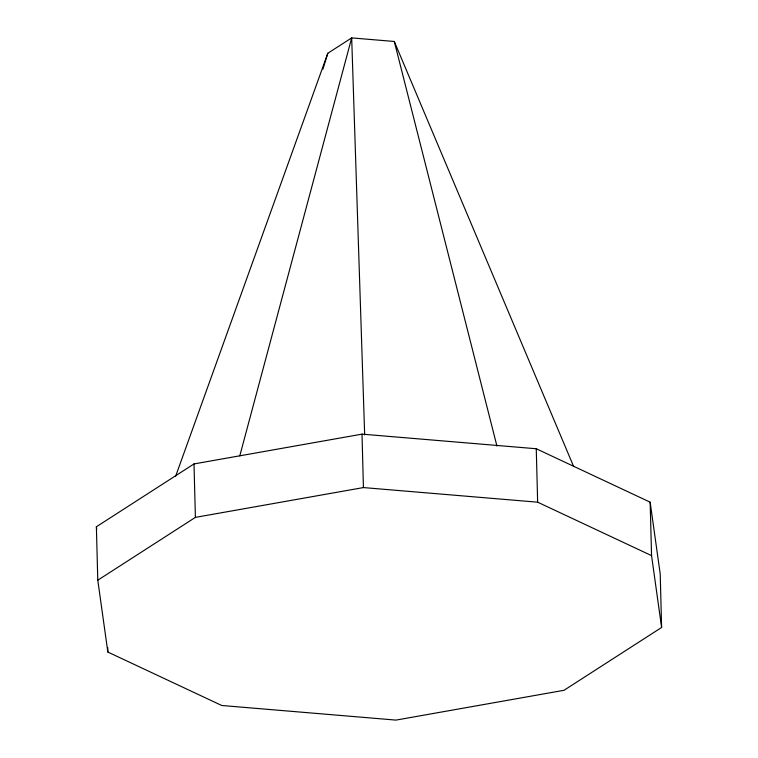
<?xml version="1.0" encoding="UTF-8"?>
<svg xmlns="http://www.w3.org/2000/svg" width="758" height="758" viewBox="0 0 758 758"><rect width="100%" height="100%" fill="white"/><g stroke="black" fill="none" stroke-linecap="round" stroke-linejoin="round"><path stroke-width="1.14" d="M239.793 455.852L351.684 37.9L394.293 41.472L573.664 466.54M322.946 69.111L327.807 53.268L351.684 37.9L364.674 434.95M175.685 476.1L327.807 53.268M96.389 526.763L194.001 463.934L362.021 434.135L536.257 448.745L650.156 502.184L660.218 574.033L661.611 627.472L563.999 690.301L395.979 720.1L221.743 705.49L107.844 652.051L97.782 580.202L96.389 526.763L96.711 529.075M97.782 580.202L195.403 517.373L363.423 487.574L537.649 502.184L651.558 555.614L661.611 627.472M394.293 41.472L496.935 446.055M650.156 502.184L651.558 555.614M536.257 448.745L537.649 502.184M362.021 434.135L363.423 487.574M194.001 463.934L195.403 517.373M107.721 647.408L107.844 652.051"/></g></svg>
